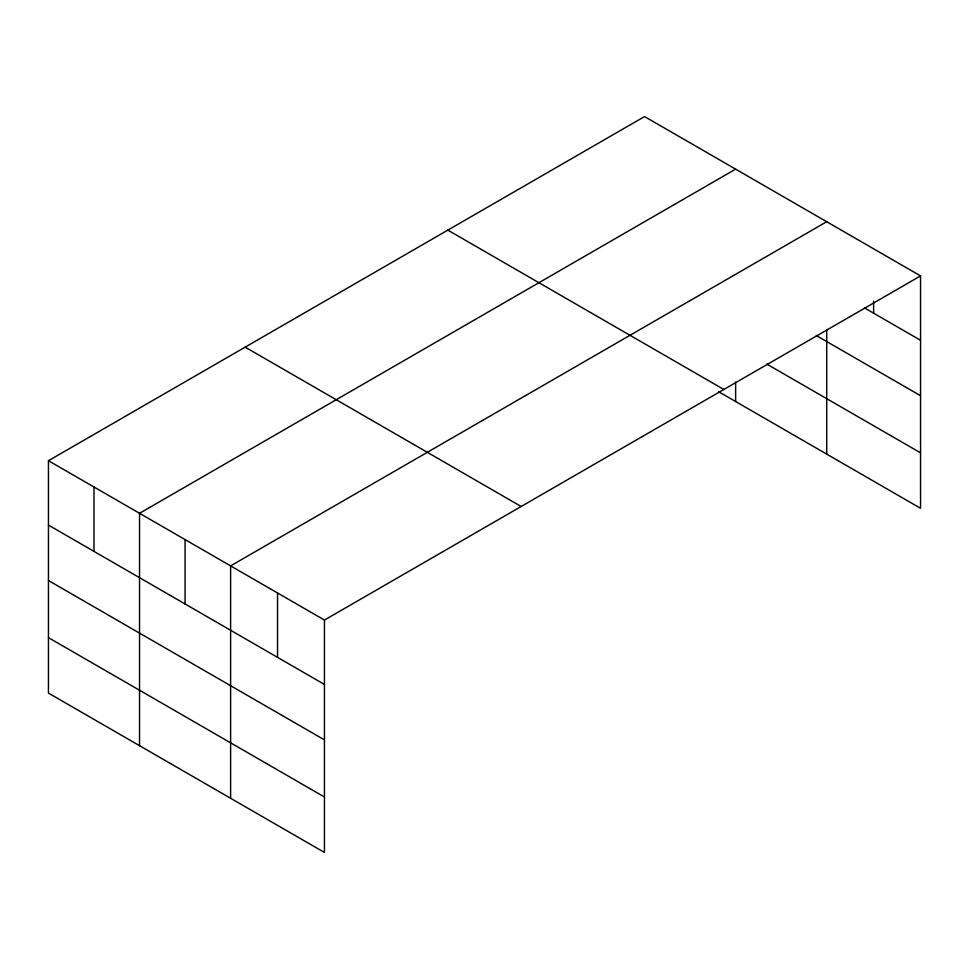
<?xml version="1.0" encoding="UTF-8"?>
<svg xmlns="http://www.w3.org/2000/svg" width="969" height="969" viewBox="0 0 969 969"><rect width="100%" height="100%" fill="white"/><g stroke="black" fill="none" stroke-linecap="round" stroke-linejoin="round"><path stroke-width="1.45" d="M826.714 329.557L826.714 454.11M718.719 391.755L920.55 508.289L920.55 275.911L644.555 116.559L48.45 460.711L48.45 693.089L324.445 852.441L324.445 620.063L48.45 460.711M735.628 169.139L139.536 513.304L139.536 745.682M826.714 221.731L230.61 565.884L230.61 798.262M324.445 620.063L920.55 275.911M864.505 307.924L920.55 340.276M816.298 335.528L920.55 395.727M766.854 364.114L920.55 452.838M447.835 230.125L723.843 389.477M245.157 347.144L521.165 506.496M48.45 525.089L324.445 684.441M48.45 580.528L324.445 739.88M48.45 637.65L324.445 797.002M873.626 301.214L873.626 313.193M735.628 382.04L735.628 401.517M277.534 592.967L277.534 657.345M185.067 539.588L185.067 603.966M93.993 487.007L93.993 551.385"/></g></svg>
